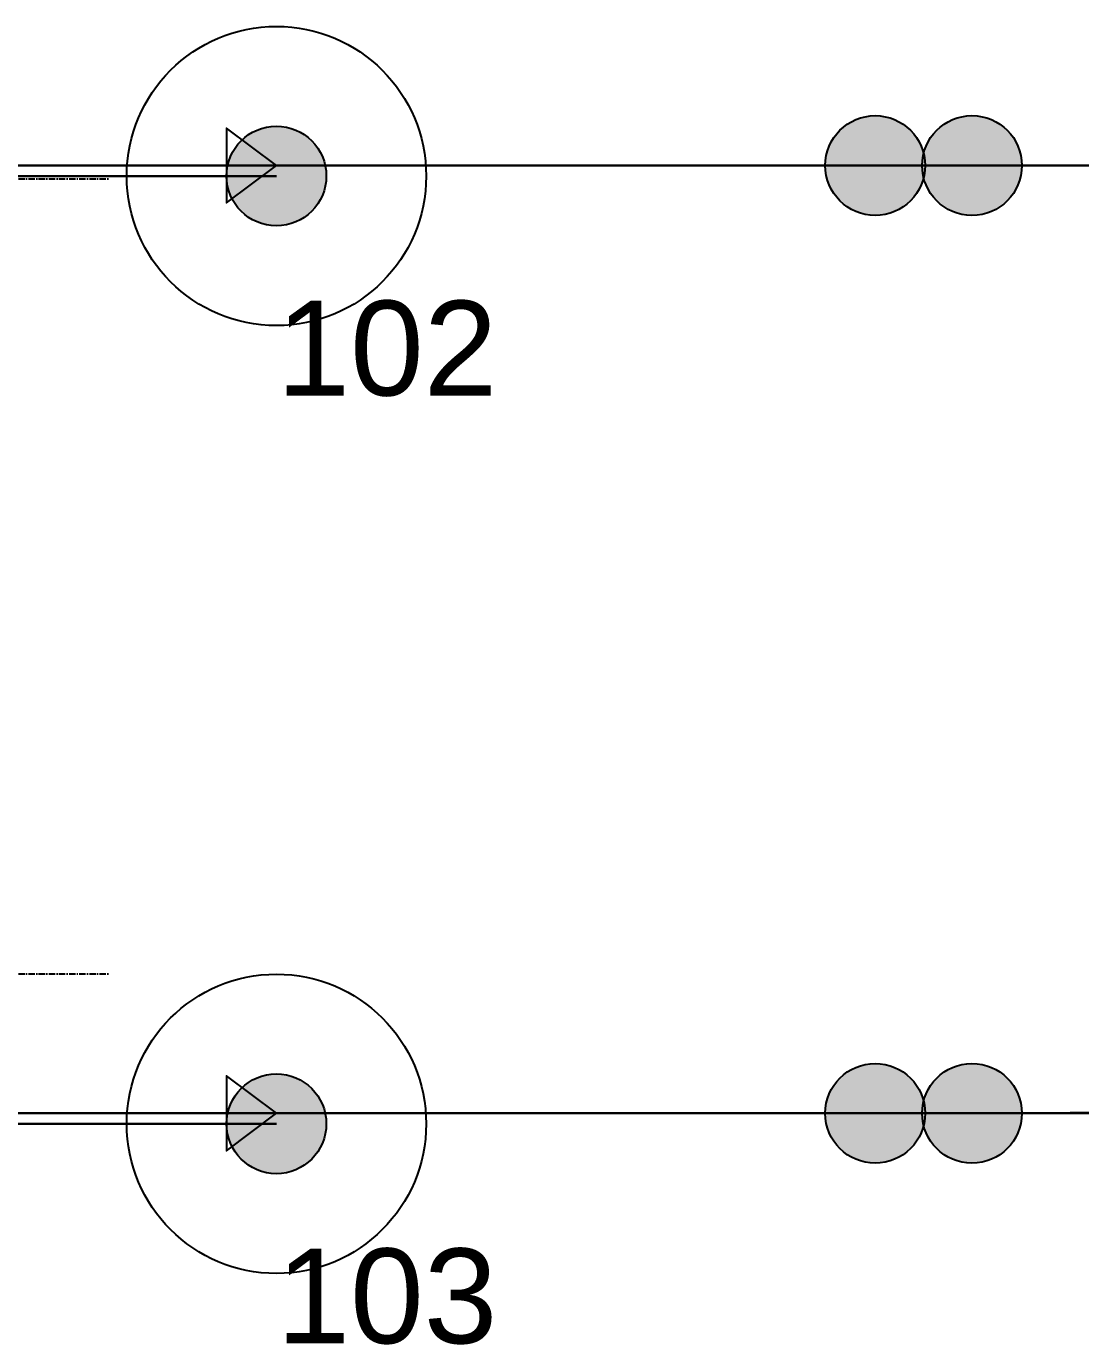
# Model space of a CAD drawing. Header units: millimetres. Extents: x -18594 to 273470, y -238787 to 48452.
# Drawn here: x 144607 to 146720, y -33914 to -31271 of the extents above; entities that cross this region are included whole.
import ezdxf

# ---------------------------------------------------------------- set-up
doc = ezdxf.new("R2010")
doc.units = ezdxf.units.MM
doc.linetypes.add('Xref AGV layout$0$CENTERX2', pattern=[20.32, 12.7, -2.54, 2.54, -2.54])
doc.layers.add('AM_BOR', color=4, linetype='Continuous', lineweight=25)
for name, color, linetype, true_color in [('Xref AGV layout$0$Ndc8_Activity_HO Lane - STR', 1, 'Continuous', 0xff0000), ('Xref AGV layout$0$Ndc8_Activity_HO Lane - STRID', 1, 'Continuous', 0xff0000), ('Xref AGV layout$0$Ndc8_F_Fast', 5, 'Continuous', 0x0000ff), ('Xref AGV layout$0$Ndc8_F_Moderate', 5, 'Continuous', 0x0000ff), ('Xref AGV layout$0$Ndc8_InAdjust_Lane', 1, 'Continuous', 0xff0000), ('Xref AGV layout$0$Ndc8_InFix_HOP', 1, 'Continuous', 0xff0000), ('Xref AGV layout$0$Ndc8_OutFix_HOP', 5, 'Continuous', 0x0000ff), ('Xref AGV layout$0$Ndc8_Point', 7, 'Continuous', 0x000080), ('Xref AGV layout$0$Ndc8_R_Fast', 1, 'Continuous', 0xff0000)]:
    doc.layers.add(name, color=color, linetype=linetype, true_color=true_color)
doc.styles.add('Xref AGV layout$0$Ndc8Style', font='arial.ttf', dxfattribs={"height": 0.2})

# ---------------------------------------------------------------- blocks, each defined once
blk = doc.blocks.new('Xref AGV layout$0$A$C343F789C')
at = {"color": 5, "linetype": 'Xref AGV layout$0$CENTERX2'}
blk.add_line((3879.2, 1145.9), (0, 1145.9), dxfattribs=at)
blk = doc.blocks.new('Xref AGV layout')
at = {"layer": 'Xref AGV layout$0$Ndc8_Point'}
h = blk.add_hatch(color=256, dxfattribs=at)
edge = h.paths.add_edge_path(flags=0)
edge.add_arc((145108, -31571), 100, 0, 360)
h = blk.add_hatch(color=256, dxfattribs=at)
edge = h.paths.add_edge_path(flags=0)
edge.add_arc((146308, -31550), 100, 0, 360)
h = blk.add_hatch(color=256, dxfattribs=at)
edge = h.paths.add_edge_path(flags=0)
edge.add_arc((146502, -31550), 100, 0, 360)
h = blk.add_hatch(color=256, dxfattribs=at)
edge = h.paths.add_edge_path(flags=0)
edge.add_arc((146308, -33450), 100, 0, 360)
h = blk.add_hatch(color=256, dxfattribs=at)
edge = h.paths.add_edge_path(flags=0)
edge.add_arc((146502, -33450), 100, 0, 360)
h = blk.add_hatch(color=256, dxfattribs=at)
edge = h.paths.add_edge_path(flags=0)
edge.add_arc((145108, -33471), 100, 0, 360)
at = {"layer": 'Xref AGV layout$0$Ndc8_Activity_HO Lane - STR'}
for centre in [(145108, -31571), (145108, -33471)]:
    blk.add_circle(centre, 300, dxfattribs=at)
at = {"layer": 'Xref AGV layout$0$Ndc8_F_Fast'}
for points in [[(146502, -31550), (146582, -31550), (146663, -31550), (146744, -31550)], [(146502, -33450), (146679, -33450), (146857, -33450)], [(146502, -33450), (146614, -33450), (146726, -33450)]]:
    blk.add_lwpolyline(points, dxfattribs=at)
at = {"layer": 'Xref AGV layout$0$Ndc8_F_Moderate'}
for points in [[(146308, -31550), (146502, -31550)], [(146308, -33450), (146502, -33450)]]:
    blk.add_lwpolyline(points, dxfattribs=at)
at = {"layer": 'Xref AGV layout$0$Ndc8_InAdjust_Lane'}
for points in [[(146502, -31550), (146308, -31550)], [(146502, -33450), (146308, -33450)]]:
    blk.add_lwpolyline(points, dxfattribs=at)
at = {"layer": 'Xref AGV layout$0$Ndc8_InFix_HOP'}
for points in [[(146308, -31550), (141508, -31550)], [(140308, -31571), (145108, -31571)], [(146308, -33450), (141508, -33450)], [(140308, -33471), (145108, -33471)]]:
    blk.add_lwpolyline(points, dxfattribs=at)
at = {"layer": 'Xref AGV layout$0$Ndc8_OutFix_HOP'}
for points in [[(145108, -31550), (145008, -31475), (145008, -31625), (145108, -31550)], [(141508, -31550), (146308, -31550)], [(145108, -31571), (140308, -31571)], [(145108, -33450), (145008, -33375), (145008, -33525), (145108, -33450)], [(141508, -33450), (146308, -33450)], [(145108, -33471), (140308, -33471)]]:
    blk.add_lwpolyline(points, dxfattribs=at)
at = {"layer": 'Xref AGV layout$0$Ndc8_Point'}
for centre in [(145108, -31571), (146308, -31550), (146502, -31550), (146308, -33450), (146502, -33450), (145108, -33471)]:
    blk.add_circle(centre, 100, dxfattribs=at)
at = {"layer": 'Xref AGV layout$0$Ndc8_R_Fast'}
for points in [[(146772, -31550), (146704, -31550), (146636, -31550), (146569, -31550), (146502, -31550)], [(146765, -33449), (146699, -33449), (146633, -33450), (146568, -33450), (146502, -33450)], [(146896, -33449), (146698, -33450), (146502, -33450)]]:
    blk.add_lwpolyline(points, dxfattribs=at)
at = {"rotation": 180}
for p in [(144771.8, -30430.8), (144771.8, -32024.7)]:
    blk.add_blockref('Xref AGV layout$0$A$C343F789C', p, dxfattribs=at)
at = {"layer": 'Xref AGV layout$0$Ndc8_Activity_HO Lane - STRID', "style": 'Xref AGV layout$0$Ndc8Style'}
for s, p in [('102', (145108, -32011)), ('103', (145108, -33911))]:
    blk.add_text(s, height=190, dxfattribs=at).set_placement(p)

msp = doc.modelspace()

# ---------------------------------------------------------------- block references
at = {"layer": 'AM_BOR'}
msp.add_blockref('Xref AGV layout', (0, 0), dxfattribs=at)

doc.saveas('drawing.dxf')
